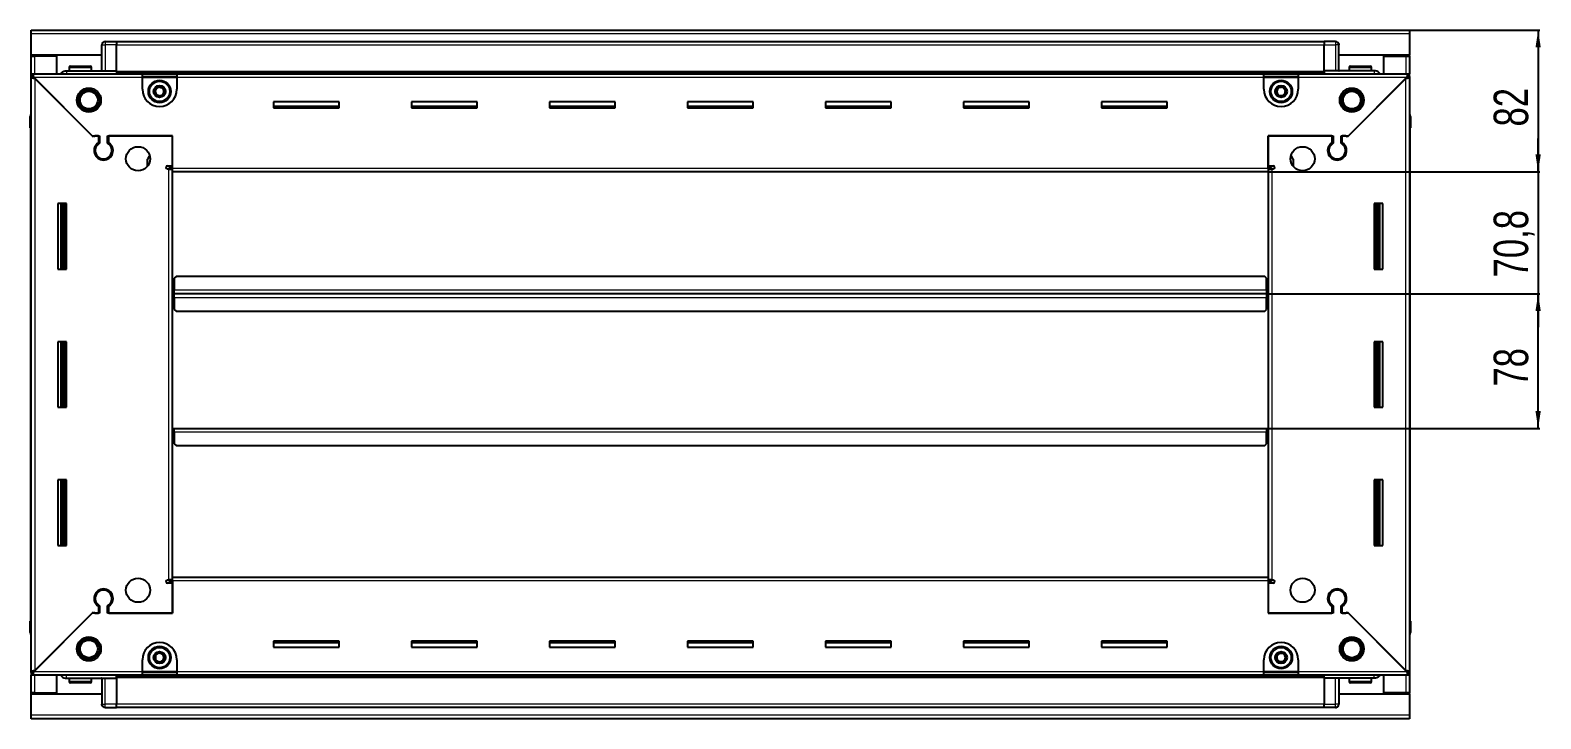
# Model space of a CAD drawing. Header units: millimetres. Extents: x 834 to 4457, y -497 to 1806.
# Drawn here: x 3581 to 4457, y 1277 to 1676 of the extents above; entities that cross this region are included whole.
import ezdxf

# ---------------------------------------------------------------- set-up
doc = ezdxf.new("R2010")
doc.units = ezdxf.units.MM
doc.layers.add('FORMAT', color=7, linetype='Continuous')
doc.styles.add('SLDTEXTSTYLE0', font='TXT', dxfattribs={"width": 0.75})
doc.dimstyles.new('SLDDIMSTYLE0', dxfattribs={"dimtxt": 20, "dimasz": 10, "dimexe": 0, "dimexo": 0.0625, "dimgap": 5, "dimtad": 2, "dimdec": 1, "dimrnd": 1e-09, "dimzin": 12, "dimdsep": 46, "dimtxsty": 'SLDTEXTSTYLE0', "dimsah": 1, "dimcen": 0.09, "dimadec": 0, "dimazin": 3, "dimtfac": 1, "dimtofl": 0, "dimtmove": 0, "dimatfit": 3, "dimfxl": 0, "dimfrac": 2, "dimtolj": 1, "dimtzin": 12, "dimarcsym": 0})
doc.dimstyles.new('SLDDIMSTYLE1', dxfattribs={"dimtxt": 20, "dimasz": 10, "dimexe": 0, "dimexo": 0.0625, "dimgap": 5, "dimtad": 2, "dimdec": 1, "dimrnd": 1e-09, "dimzin": 12, "dimdsep": 46, "dimtxsty": 'SLDTEXTSTYLE0', "dimsah": 1, "dimcen": 0.09, "dimadec": 0, "dimazin": 3, "dimtfac": 1, "dimtmove": 0, "dimatfit": 0, "dimfxl": 0, "dimfrac": 2, "dimtolj": 1, "dimtzin": 12, "dimarcsym": 0})

# ---------------------------------------------------------------- blocks, each defined once
blk = doc.blocks.new('_D_5')
at = {"layer": 'FORMAT'}
for p, q in [((4380.7, 1676.26), (4456.19, 1676.26)), ((4455.19, 1676.26), (4455.19, 1594.26)), ((4298.7, 1594.26), (4456.19, 1594.26))]:
    blk.add_line(p, q, dxfattribs=at)
for points in [[(4455.19, 1676.26), (4453.65, 1666.26), (4456.73, 1666.26)], [(4455.19, 1594.26), (4456.73, 1604.26), (4453.65, 1604.26)]]:
    blk.add_solid(points, dxfattribs=at)
at = {"layer": 'FORMAT', "insert": (4429.41, 1620.48), "char_height": 20, "attachment_point": 1, "rotation": 90, "style": 'SLDTEXTSTYLE0'}
blk.add_mtext('82', dxfattribs=at)
blk = doc.blocks.new('_D_6')
at = {"layer": 'FORMAT'}
for p, q in [((4455.19, 1594.26), (4455.19, 1613.49)), ((4298.7, 1594.26), (4456.19, 1594.26)), ((4455.19, 1594.26), (4455.19, 1523.51)), ((4297.7, 1523.51), (4456.19, 1523.51)), ((4455.19, 1523.51), (4455.19, 1504.28))]:
    blk.add_line(p, q, dxfattribs=at)
for points in [[(4455.19, 1594.26), (4456.73, 1604.26), (4453.65, 1604.26)], [(4455.19, 1523.51), (4453.65, 1513.51), (4456.73, 1513.51)]]:
    blk.add_solid(points, dxfattribs=at)
at = {"layer": 'FORMAT', "insert": (4429.41, 1533.02), "char_height": 20, "attachment_point": 1, "rotation": 90, "style": 'SLDTEXTSTYLE0'}
blk.add_mtext('70,8', dxfattribs=at)
blk = doc.blocks.new('_D_7')
at = {"layer": 'FORMAT'}
for p, q in [((4297.7, 1523.51), (4456.19, 1523.51)), ((4455.19, 1445.56), (4455.19, 1523.51)), ((4297.7, 1445.56), (4456.19, 1445.56))]:
    blk.add_line(p, q, dxfattribs=at)
for points in [[(4455.19, 1523.51), (4453.65, 1513.51), (4456.73, 1513.51)], [(4455.19, 1445.56), (4456.73, 1455.56), (4453.65, 1455.56)]]:
    blk.add_solid(points, dxfattribs=at)
at = {"layer": 'FORMAT', "insert": (4429.41, 1469.75), "char_height": 20, "attachment_point": 1, "rotation": 90, "style": 'SLDTEXTSTYLE0'}
blk.add_mtext('78', dxfattribs=at)

msp = doc.modelspace()

# ---------------------------------------------------------------- linework, layer by layer
at = {"color": 7, "linetype": 'Continuous', "lineweight": 25}
for p, q in [((3581.69, 1674.16), (3581.69, 1676.26)), ((3581.69, 1676.26), (4380.69, 1676.26)), ((3581.69, 1661.76), (3581.69, 1674.16)), ((4380.69, 1676.26), (4380.69, 1674.16)), ((4380.69, 1674.16), (4380.69, 1661.76)), ((3622.69, 1652.76), (3622.69, 1667.76)), ((3623.37, 1669.26), (3623.37, 1669.26)), ((3624.69, 1669.76), (3631.19, 1669.76)), ((3624.69, 1669.76), (3631.19, 1669.76)), ((3631.19, 1669.76), (3631.19, 1669.76)), ((3631.19, 1669.76), (3631.19, 1669.76)), ((3631.19, 1669.76), (3631.19, 1667.76)), ((4331.19, 1669.61), (3631.19, 1669.61)), ((3631.19, 1652.76), (3631.19, 1667.76)), ((4331.19, 1669.76), (4331.19, 1669.76)), ((4337.69, 1669.76), (4331.19, 1669.76)), ((4337.69, 1669.76), (4331.19, 1669.76)), ((4331.19, 1669.76), (4331.19, 1667.76)), ((4331.19, 1652.76), (4331.19, 1667.76)), ((4339.69, 1667.76), (4339.69, 1667.76)), ((4339.69, 1652.76), (4339.69, 1667.76)), ((3622.69, 1661.76), (3581.69, 1661.76)), ((3581.69, 1661.26), (3581.69, 1661.76)), ((3581.69, 1651.01), (3581.69, 1661.26)), ((3581.69, 1661.26), (3583.79, 1661.26)), ((3583.19, 1661.26), (3583.19, 1661.76)), ((3596.69, 1661.26), (3583.79, 1661.26)), ((3596.69, 1651.01), (3596.69, 1661.26)), ((3604.49, 1655.46), (3615.89, 1655.46)), ((4380.69, 1661.76), (4339.69, 1661.76)), ((4346.49, 1655.46), (4357.89, 1655.46)), ((4365.69, 1651.01), (4365.69, 1661.26)), ((4365.69, 1661.26), (4378.59, 1661.26)), ((4378.59, 1661.26), (4380.69, 1661.26)), ((4379.19, 1661.26), (4379.19, 1661.76)), ((4380.69, 1661.26), (4380.69, 1661.76)), ((4380.69, 1661.26), (4380.69, 1651.01)), ((3581.69, 1649.51), (3581.69, 1651.01)), ((3581.69, 1651.01), (3582.69, 1651.01)), ((3581.69, 1649.01), (3581.69, 1649.51)), ((3581.69, 1649.51), (3582.69, 1649.51)), ((3581.69, 1304.51), (3581.69, 1649.01)), ((3583.19, 1649.01), (3581.69, 1649.01)), ((3582.69, 1651.01), (3646.19, 1651.01)), ((3582.69, 1649.51), (3582.69, 1651.01)), ((3583.29, 1648.91), (3617.19, 1615.01)), ((3617.89, 1614.31), (3583.79, 1648.41)), ((3602.19, 1652.76), (3631.19, 1652.76)), ((3603.69, 1654.66), (3603.69, 1652.76)), ((3616.69, 1652.76), (3616.69, 1654.66)), ((3631.19, 1652.76), (3631.19, 1652.26)), ((3631.19, 1651.61), (4331.19, 1651.61)), ((3646.19, 1648.91), (3646.19, 1651.01)), ((3646.19, 1651.01), (3666.19, 1651.01)), ((3646.19, 1649.51), (3666.19, 1649.51)), ((3646.19, 1642.01), (3646.19, 1648.91)), ((3666.19, 1651.01), (4296.19, 1651.01)), ((3666.19, 1651.01), (3666.19, 1648.91)), ((3666.19, 1648.91), (3666.19, 1642.01)), ((4296.19, 1648.91), (4296.19, 1651.01)), ((4296.19, 1651.01), (4316.19, 1651.01)), ((4296.19, 1649.51), (4316.19, 1649.51)), ((4296.19, 1642.01), (4296.19, 1648.91)), ((4316.19, 1651.01), (4379.69, 1651.01)), ((4316.19, 1651.01), (4316.19, 1648.91)), ((4316.19, 1648.91), (4316.19, 1642.01)), ((4331.19, 1652.76), (4331.19, 1652.26)), ((4360.19, 1652.76), (4331.19, 1652.76)), ((4378.59, 1648.41), (4344.49, 1614.31)), ((4345.19, 1615.01), (4379.09, 1648.91)), ((4345.69, 1654.66), (4345.69, 1652.76)), ((4358.69, 1652.76), (4358.69, 1654.66)), ((4379.19, 1649.01), (4380.69, 1649.01)), ((4379.69, 1649.51), (4379.69, 1651.01)), ((4379.69, 1651.01), (4380.69, 1651.01)), ((4379.69, 1649.51), (4380.69, 1649.51)), ((4380.69, 1649.51), (4380.69, 1651.01)), ((4380.69, 1649.51), (4380.69, 1649.01)), ((4380.69, 1649.01), (4380.69, 1304.51)), ((3760.19, 1634.76), (3722.19, 1634.76)), ((3722.19, 1634.76), (3722.19, 1631.26)), ((3760.19, 1632.01), (3722.19, 1632.01)), ((3722.19, 1631.26), (3760.19, 1631.26)), ((3760.19, 1631.26), (3760.19, 1634.76)), ((3840.19, 1634.76), (3802.19, 1634.76)), ((3802.19, 1634.76), (3802.19, 1631.26)), ((3840.19, 1632.01), (3802.19, 1632.01)), ((3802.19, 1631.26), (3840.19, 1631.26)), ((3840.19, 1631.26), (3840.19, 1634.76)), ((3920.19, 1634.76), (3882.19, 1634.76)), ((3882.19, 1634.76), (3882.19, 1631.26)), ((3920.19, 1632.01), (3882.19, 1632.01)), ((3882.19, 1631.26), (3920.19, 1631.26)), ((3920.19, 1631.26), (3920.19, 1634.76)), ((4000.19, 1634.76), (3962.19, 1634.76)), ((3962.19, 1634.76), (3962.19, 1631.26)), ((4000.19, 1632.01), (3962.19, 1632.01)), ((3962.19, 1631.26), (4000.19, 1631.26)), ((4000.19, 1631.26), (4000.19, 1634.76)), ((4080.19, 1634.76), (4042.19, 1634.76)), ((4042.19, 1634.76), (4042.19, 1631.26)), ((4080.19, 1632.01), (4042.19, 1632.01)), ((4042.19, 1631.26), (4080.19, 1631.26)), ((4080.19, 1631.26), (4080.19, 1634.76)), ((4160.19, 1634.76), (4122.19, 1634.76)), ((4122.19, 1634.76), (4122.19, 1631.26)), ((4160.19, 1632.01), (4122.19, 1632.01)), ((4122.19, 1631.26), (4160.19, 1631.26)), ((4160.19, 1631.26), (4160.19, 1634.76)), ((4240.19, 1634.76), (4202.19, 1634.76)), ((4202.19, 1634.76), (4202.19, 1631.26)), ((4240.19, 1632.01), (4202.19, 1632.01)), ((4202.19, 1631.26), (4240.19, 1631.26)), ((4240.19, 1631.26), (4240.19, 1634.76)), ((3581.19, 1626.26), (3581.19, 1619.76)), ((3581.19, 1619.76), (3581.19, 1626.26)), ((3581.19, 1619.76), (3581.19, 1619.76)), ((3581.69, 1619.76), (3581.19, 1619.76)), ((3581.34, 1619.76), (3581.34, 1333.76)), ((4380.69, 1627.58), (4380.69, 1627.58)), ((4380.69, 1619.76), (4381.19, 1619.76)), ((4381.04, 1333.76), (4381.04, 1619.76)), ((4381.19, 1626.26), (4381.19, 1619.76)), ((4381.19, 1619.76), (4381.19, 1626.26)), ((4381.19, 1619.76), (4381.19, 1619.76)), ((4381.19, 1619.76), (4381.19, 1619.76)), ((3617.19, 1615.01), (3621.39, 1615.01)), ((3618.59, 1615.01), (3617.89, 1614.31)), ((3620.69, 1615.01), (3618.59, 1615.01)), ((3620.69, 1615.01), (3620.69, 1611.12)), ((3621.39, 1615.01), (3621.39, 1610.72)), ((3625.99, 1615.01), (3663.69, 1615.01)), ((3625.99, 1610.72), (3625.99, 1615.01)), ((3626.69, 1611.12), (3626.69, 1615.01)), ((3663.69, 1615.01), (3626.69, 1615.01)), ((3663.69, 1596.36), (3663.69, 1615.01)), ((3663.69, 1597.76), (3663.69, 1615.01)), ((4298.69, 1615.01), (4336.39, 1615.01)), ((4298.69, 1596.36), (4298.69, 1615.01)), ((4298.69, 1615.01), (4298.69, 1597.76)), ((4335.69, 1615.01), (4298.69, 1615.01)), ((4335.69, 1615.01), (4335.69, 1611.12)), ((4336.39, 1615.01), (4336.39, 1610.72)), ((4340.99, 1615.01), (4345.19, 1615.01)), ((4340.99, 1610.72), (4340.99, 1615.01)), ((4343.79, 1615.01), (4341.69, 1615.01)), ((4341.69, 1611.12), (4341.69, 1615.01)), ((4344.49, 1614.31), (4343.79, 1615.01)), ((3650.43, 1603.65), (3649.19, 1601.51)), ((4313.19, 1601.51), (4311.95, 1603.65)), ((3621.69, 1602.14), (3621.69, 1601.38)), ((3649.19, 1597.43), (3649.19, 1601.51)), ((3660.84, 1597.76), (3663.69, 1597.76)), ((3661.59, 1595.76), (3660.84, 1595.76)), ((3661.59, 1595.76), (3663.69, 1595.76)), ((3663.69, 1596.76), (3661.69, 1596.76)), ((3661.69, 1596.76), (3661.69, 1595.76)), ((3663.69, 1594.26), (3663.69, 1596.36)), ((4298.69, 1594.26), (3663.69, 1594.26)), ((3663.69, 1359.26), (3663.69, 1594.26)), ((4298.69, 1597.76), (4301.54, 1597.76)), ((4300.69, 1596.76), (4298.69, 1596.76)), ((4298.69, 1596.36), (4298.69, 1594.26)), ((4298.69, 1595.76), (4300.79, 1595.76)), ((4298.69, 1594.26), (4298.69, 1359.26)), ((4300.69, 1595.76), (4300.69, 1596.76)), ((4301.54, 1595.76), (4300.79, 1595.76)), ((4313.19, 1601.51), (4313.19, 1597.43)), ((4340.69, 1602.14), (4340.69, 1601.38)), ((3602.19, 1575.76), (3597.19, 1575.76)), ((3597.19, 1575.76), (3597.19, 1537.76)), ((3599.34, 1537.76), (3599.34, 1575.76)), ((3601.13, 1537.76), (3601.13, 1575.76)), ((3601.17, 1537.76), (3601.17, 1575.76)), ((3602.19, 1537.76), (3602.19, 1575.76)), ((4360.19, 1575.76), (4360.19, 1537.76)), ((4365.19, 1575.76), (4360.19, 1575.76)), ((4361.21, 1575.76), (4361.21, 1537.76)), ((4361.25, 1575.76), (4361.25, 1537.76)), ((4363.04, 1575.76), (4363.04, 1537.76)), ((4365.19, 1537.76), (4365.19, 1575.76)), ((3597.19, 1537.76), (3602.19, 1537.76)), ((3665.69, 1533.51), (3664.69, 1532.51)), ((3664.69, 1532.51), (3664.69, 1525.61)), ((4296.69, 1533.51), (3665.69, 1533.51)), ((4297.69, 1532.51), (4296.69, 1533.51)), ((4297.69, 1525.61), (4297.69, 1532.51)), ((4360.19, 1537.76), (4365.19, 1537.76)), ((3664.44, 1523.51), (3663.69, 1523.51)), ((3664.69, 1526.36), (3664.44, 1526.36)), ((3664.44, 1526.36), (3664.44, 1523.51)), ((3664.44, 1523.51), (3664.44, 1520.66)), ((3664.69, 1523.51), (3664.69, 1525.61)), ((3664.69, 1521.41), (3664.69, 1523.51)), ((4297.69, 1523.51), (3664.69, 1523.51)), ((4297.94, 1526.36), (4297.69, 1526.36)), ((4297.69, 1525.61), (4297.69, 1523.51)), ((4297.69, 1523.51), (4297.69, 1521.41)), ((4297.94, 1523.51), (4297.94, 1526.36)), ((4297.94, 1520.66), (4297.94, 1523.51)), ((4298.69, 1523.51), (4297.94, 1523.51)), ((3664.44, 1520.66), (3664.69, 1520.66)), ((3664.69, 1521.41), (3664.69, 1514.51)), ((4297.69, 1514.51), (4297.69, 1521.41)), ((4297.69, 1520.66), (4297.94, 1520.66)), ((3664.69, 1514.51), (3665.69, 1513.51)), ((3665.69, 1513.51), (4296.69, 1513.51)), ((4296.69, 1513.51), (4297.69, 1514.51)), ((3602.19, 1495.76), (3597.19, 1495.76)), ((3597.19, 1495.76), (3597.19, 1457.76)), ((3599.34, 1457.76), (3599.34, 1495.76)), ((3601.13, 1457.76), (3601.13, 1495.76)), ((3601.17, 1457.76), (3601.17, 1495.76)), ((3602.19, 1457.76), (3602.19, 1495.76)), ((4360.19, 1495.76), (4360.19, 1457.76)), ((4365.19, 1495.76), (4360.19, 1495.76)), ((4361.21, 1495.76), (4361.21, 1457.76)), ((4361.25, 1495.76), (4361.25, 1457.76)), ((4363.04, 1495.76), (4363.04, 1457.76)), ((4365.19, 1457.76), (4365.19, 1495.76)), ((3597.19, 1457.76), (3602.19, 1457.76)), ((4360.19, 1457.76), (4365.19, 1457.76)), ((3663.69, 1445.56), (3664.44, 1445.56)), ((3664.44, 1445.56), (3664.44, 1442.71)), ((3664.69, 1443.46), (3664.69, 1445.56)), ((3664.69, 1445.56), (4297.69, 1445.56)), ((4297.69, 1445.56), (4297.69, 1443.46)), ((4297.94, 1442.71), (4297.94, 1445.56)), ((4297.94, 1445.56), (4298.69, 1445.56)), ((3664.44, 1442.71), (3664.69, 1442.71)), ((3664.69, 1443.46), (3664.69, 1436.56)), ((3664.69, 1436.56), (3665.69, 1435.56)), ((4296.69, 1435.56), (4297.69, 1436.56)), ((4297.69, 1436.56), (4297.69, 1443.46)), ((4297.69, 1442.71), (4297.94, 1442.71)), ((3665.69, 1435.56), (4296.69, 1435.56)), ((3602.19, 1415.76), (3597.19, 1415.76)), ((3597.19, 1415.76), (3597.19, 1377.76)), ((3599.34, 1377.76), (3599.34, 1415.76)), ((3601.13, 1377.76), (3601.13, 1415.76)), ((3601.17, 1377.76), (3601.17, 1415.76)), ((3602.19, 1377.76), (3602.19, 1415.76)), ((4360.19, 1415.76), (4360.19, 1377.76)), ((4365.19, 1415.76), (4360.19, 1415.76)), ((4361.21, 1415.76), (4361.21, 1377.76)), ((4361.25, 1415.76), (4361.25, 1377.76)), ((4363.04, 1415.76), (4363.04, 1377.76)), ((4365.19, 1377.76), (4365.19, 1415.76)), ((3597.19, 1377.76), (3602.19, 1377.76)), ((4360.19, 1377.76), (4365.19, 1377.76)), ((3660.84, 1357.76), (3661.59, 1357.76)), ((3663.69, 1357.76), (3661.59, 1357.76)), ((3661.69, 1357.76), (3661.69, 1356.76)), ((3663.69, 1359.26), (4298.69, 1359.26)), ((3663.69, 1357.16), (3663.69, 1359.26)), ((3663.69, 1357.16), (3663.69, 1338.51)), ((4298.69, 1359.26), (4298.69, 1357.16)), ((4300.79, 1357.76), (4298.69, 1357.76)), ((4298.69, 1357.16), (4298.69, 1338.51)), ((4300.69, 1356.76), (4300.69, 1357.76)), ((4300.79, 1357.76), (4301.54, 1357.76)), ((3621.69, 1352.13), (3621.69, 1351.37)), ((3663.69, 1355.76), (3660.84, 1355.76)), ((3661.69, 1356.76), (3663.69, 1356.76)), ((3663.69, 1338.51), (3663.69, 1355.76)), ((4298.69, 1356.76), (4300.69, 1356.76)), ((4298.69, 1355.76), (4298.69, 1338.51)), ((4301.54, 1355.76), (4298.69, 1355.76)), ((4340.69, 1352.13), (4340.69, 1351.37)), ((3620.69, 1342.4), (3620.69, 1338.51)), ((3621.39, 1342.79), (3621.39, 1338.51)), ((3625.99, 1338.51), (3625.99, 1342.79)), ((3626.69, 1338.51), (3626.69, 1342.4)), ((4335.69, 1342.4), (4335.69, 1338.51)), ((4336.39, 1342.79), (4336.39, 1338.51)), ((4340.99, 1338.51), (4340.99, 1342.79)), ((4341.69, 1338.51), (4341.69, 1342.4)), ((3581.19, 1327.26), (3581.19, 1333.76)), ((3581.19, 1333.76), (3581.19, 1333.76)), ((3581.19, 1333.76), (3581.19, 1333.76)), ((3581.19, 1333.76), (3581.19, 1327.26)), ((3581.69, 1333.76), (3581.19, 1333.76)), ((3617.19, 1338.51), (3583.29, 1304.61)), ((3583.79, 1305.11), (3617.89, 1339.21)), ((3621.39, 1338.51), (3617.19, 1338.51)), ((3617.89, 1339.21), (3618.59, 1338.51)), ((3618.59, 1338.51), (3620.69, 1338.51)), ((3663.69, 1338.51), (3625.99, 1338.51)), ((3626.69, 1338.51), (3663.69, 1338.51)), ((4336.39, 1338.51), (4298.69, 1338.51)), ((4298.69, 1338.51), (4335.69, 1338.51)), ((4345.19, 1338.51), (4340.99, 1338.51)), ((4341.69, 1338.51), (4343.79, 1338.51)), ((4343.79, 1338.51), (4344.49, 1339.21)), ((4344.49, 1339.21), (4378.59, 1305.11)), ((4379.09, 1304.61), (4345.19, 1338.51)), ((4380.69, 1333.76), (4381.19, 1333.76)), ((4381.19, 1333.76), (4381.19, 1333.76)), ((4381.19, 1327.26), (4381.19, 1333.76)), ((4381.19, 1333.76), (4381.19, 1327.26)), ((3581.69, 1325.93), (3581.69, 1325.93)), ((3760.19, 1322.26), (3722.19, 1322.26)), ((3722.19, 1322.26), (3722.19, 1318.76)), ((3760.19, 1318.76), (3760.19, 1322.26)), ((3840.19, 1322.26), (3802.19, 1322.26)), ((3802.19, 1322.26), (3802.19, 1318.76)), ((3840.19, 1318.76), (3840.19, 1322.26)), ((3920.19, 1322.26), (3882.19, 1322.26)), ((3882.19, 1322.26), (3882.19, 1318.76)), ((3920.19, 1318.76), (3920.19, 1322.26)), ((4000.19, 1322.26), (3962.19, 1322.26)), ((3962.19, 1322.26), (3962.19, 1318.76)), ((4000.19, 1318.76), (4000.19, 1322.26)), ((4080.19, 1322.26), (4042.19, 1322.26)), ((4042.19, 1322.26), (4042.19, 1318.76)), ((4080.19, 1318.76), (4080.19, 1322.26)), ((4160.19, 1322.26), (4122.19, 1322.26)), ((4122.19, 1322.26), (4122.19, 1318.76)), ((4160.19, 1318.76), (4160.19, 1322.26)), ((4240.19, 1322.26), (4202.19, 1322.26)), ((4202.19, 1322.26), (4202.19, 1318.76)), ((4240.19, 1318.76), (4240.19, 1322.26)), ((3722.19, 1321.51), (3760.19, 1321.51)), ((3722.19, 1318.76), (3760.19, 1318.76)), ((3802.19, 1321.51), (3840.19, 1321.51)), ((3802.19, 1318.76), (3840.19, 1318.76)), ((3882.19, 1321.51), (3920.19, 1321.51)), ((3882.19, 1318.76), (3920.19, 1318.76)), ((3962.19, 1321.51), (4000.19, 1321.51)), ((3962.19, 1318.76), (4000.19, 1318.76)), ((4042.19, 1321.51), (4080.19, 1321.51)), ((4042.19, 1318.76), (4080.19, 1318.76)), ((4122.19, 1321.51), (4160.19, 1321.51)), ((4122.19, 1318.76), (4160.19, 1318.76)), ((4202.19, 1321.51), (4240.19, 1321.51)), ((4202.19, 1318.76), (4240.19, 1318.76)), ((3646.19, 1304.61), (3646.19, 1311.51)), ((3646.19, 1302.51), (3646.19, 1304.61)), ((3666.19, 1311.51), (3666.19, 1304.61)), ((3666.19, 1304.61), (3666.19, 1302.51)), ((4296.19, 1304.61), (4296.19, 1311.51)), ((4296.19, 1302.51), (4296.19, 1304.61)), ((4316.19, 1311.51), (4316.19, 1304.61)), ((4316.19, 1304.61), (4316.19, 1302.51)), ((3581.69, 1304.01), (3581.69, 1304.51)), ((3583.19, 1304.51), (3581.69, 1304.51)), ((3581.69, 1304.01), (3581.69, 1302.51)), ((3582.69, 1304.01), (3581.69, 1304.01)), ((3581.69, 1292.26), (3581.69, 1302.51)), ((3582.69, 1302.51), (3581.69, 1302.51)), ((3582.69, 1304.01), (3582.69, 1302.51)), ((3646.19, 1302.51), (3582.69, 1302.51)), ((3596.69, 1292.26), (3596.69, 1302.51)), ((3602.19, 1300.76), (3631.19, 1300.76)), ((3603.69, 1300.76), (3603.69, 1298.86)), ((3608.26, 1298.06), (3604.49, 1298.06)), ((3615.89, 1298.06), (3608.26, 1298.06)), ((3616.69, 1298.86), (3616.69, 1300.76)), ((3622.69, 1300.76), (3622.69, 1285.76)), ((4331.19, 1301.91), (3631.19, 1301.91)), ((3631.19, 1300.76), (3631.19, 1301.26)), ((3631.19, 1300.76), (3631.19, 1285.76)), ((3666.19, 1304.01), (3646.19, 1304.01)), ((3666.19, 1302.51), (3646.19, 1302.51)), ((4296.19, 1302.51), (3666.19, 1302.51)), ((4316.19, 1304.01), (4296.19, 1304.01)), ((4316.19, 1302.51), (4296.19, 1302.51)), ((4379.69, 1302.51), (4316.19, 1302.51)), ((4331.19, 1300.76), (4331.19, 1301.26)), ((4360.19, 1300.76), (4331.19, 1300.76)), ((4331.19, 1300.76), (4331.19, 1285.76)), ((4339.69, 1300.76), (4339.69, 1285.76)), ((4345.69, 1300.76), (4345.69, 1298.86)), ((4353.48, 1298.06), (4346.49, 1298.06)), ((4357.89, 1298.06), (4353.48, 1298.06)), ((4358.69, 1298.86), (4358.69, 1300.76)), ((4365.69, 1292.26), (4365.69, 1302.51)), ((4379.19, 1304.51), (4380.69, 1304.51)), ((4379.69, 1304.01), (4379.69, 1302.51)), ((4380.69, 1304.01), (4379.69, 1304.01)), ((4380.69, 1302.51), (4379.69, 1302.51)), ((4380.69, 1304.51), (4380.69, 1304.01)), ((4380.69, 1304.01), (4380.69, 1302.51)), ((4380.69, 1302.51), (4380.69, 1292.26)), ((3583.79, 1292.26), (3581.69, 1292.26)), ((3581.69, 1291.76), (3581.69, 1292.26)), ((3581.69, 1291.76), (3622.69, 1291.76)), ((3581.69, 1279.36), (3581.69, 1291.76)), ((3583.19, 1291.76), (3583.19, 1292.26)), ((3583.79, 1292.26), (3596.69, 1292.26)), ((4339.69, 1291.76), (4380.69, 1291.76)), ((4378.59, 1292.26), (4365.69, 1292.26)), ((4380.69, 1292.26), (4378.59, 1292.26)), ((4379.19, 1291.76), (4379.19, 1292.26)), ((4380.69, 1291.76), (4380.69, 1292.26)), ((4380.69, 1291.76), (4380.69, 1279.36)), ((3581.69, 1277.26), (3581.69, 1279.36)), ((3622.69, 1285.76), (3622.69, 1285.76)), ((3624.69, 1283.76), (3631.19, 1283.76)), ((3624.69, 1283.76), (3631.19, 1283.76)), ((3631.19, 1283.76), (3631.19, 1285.76)), ((3631.19, 1283.91), (4331.19, 1283.91)), ((3631.19, 1283.76), (3631.19, 1283.76)), ((4331.19, 1283.76), (4331.19, 1285.76)), ((4337.69, 1283.76), (4331.19, 1283.76)), ((4331.19, 1283.76), (4331.19, 1283.76)), ((4331.19, 1283.76), (4331.19, 1283.76)), ((4337.69, 1283.76), (4331.19, 1283.76)), ((4339.01, 1284.26), (4339.01, 1284.26)), ((4380.69, 1279.36), (4380.69, 1277.26)), ((4380.69, 1277.26), (3581.69, 1277.26))]:
    msp.add_line(p, q, dxfattribs=at)
at = {"color": 8, "linetype": 'Continuous', "lineweight": 18}
for p, q in [((4380.69, 1674.16), (3581.69, 1674.16)), ((3622.69, 1667.76), (3624.69, 1667.76)), ((3624.69, 1669.76), (3624.69, 1667.76)), ((3624.69, 1667.76), (3624.69, 1652.76)), ((3631.19, 1667.76), (3624.69, 1667.76)), ((4331.19, 1667.61), (3631.19, 1667.61)), ((4331.19, 1667.76), (4337.69, 1667.76)), ((4337.69, 1669.76), (4337.69, 1667.76)), ((4337.69, 1667.76), (4337.69, 1652.76)), ((4339.69, 1667.76), (4337.69, 1667.76)), ((3583.79, 1661.26), (3583.79, 1661.76)), ((3583.79, 1651.01), (3583.79, 1661.26)), ((4378.59, 1661.76), (4378.59, 1661.26)), ((4378.59, 1661.26), (4378.59, 1651.01)), ((3646.19, 1648.91), (3583.29, 1648.91)), ((3583.79, 1648.41), (3583.79, 1305.11)), ((3603.69, 1654.66), (3616.69, 1654.66)), ((4331.19, 1652.26), (3631.19, 1652.26)), ((4331.19, 1651.02), (3631.19, 1651.02)), ((3646.19, 1648.91), (3666.19, 1648.91)), ((4296.19, 1648.91), (3666.19, 1648.91)), ((4296.19, 1648.91), (4316.19, 1648.91)), ((4379.09, 1648.91), (4316.19, 1648.91)), ((4345.69, 1654.66), (4358.69, 1654.66)), ((4378.59, 1305.11), (4378.59, 1648.41)), ((3581.69, 1626.26), (3581.19, 1626.26)), ((4380.69, 1626.26), (4381.19, 1626.26)), ((3661.59, 1357.76), (3661.59, 1595.76)), ((3663.69, 1596.36), (4298.69, 1596.36)), ((4300.79, 1595.76), (4300.79, 1357.76)), ((3598.69, 1575.76), (3598.69, 1537.76)), ((3599.92, 1575.76), (3599.92, 1537.76)), ((4362.45, 1537.76), (4362.45, 1575.76)), ((4363.69, 1537.76), (4363.69, 1575.76)), ((4297.69, 1525.61), (3664.69, 1525.61)), ((3664.69, 1521.41), (4297.69, 1521.41)), ((3598.69, 1495.76), (3598.69, 1457.76)), ((3599.92, 1495.76), (3599.92, 1457.76)), ((4362.45, 1457.76), (4362.45, 1495.76)), ((4363.69, 1457.76), (4363.69, 1495.76)), ((3664.69, 1443.46), (4297.69, 1443.46)), ((3598.69, 1415.76), (3598.69, 1377.76)), ((3599.92, 1415.76), (3599.92, 1377.76)), ((4362.45, 1377.76), (4362.45, 1415.76)), ((4363.69, 1377.76), (4363.69, 1415.76)), ((4298.69, 1357.16), (3663.69, 1357.16)), ((3581.69, 1327.26), (3581.19, 1327.26)), ((4380.69, 1327.26), (4381.19, 1327.26)), ((3583.29, 1304.61), (3646.19, 1304.61)), ((3666.19, 1304.61), (3646.19, 1304.61)), ((3666.19, 1304.61), (4296.19, 1304.61)), ((4316.19, 1304.61), (4296.19, 1304.61)), ((4316.19, 1304.61), (4379.09, 1304.61)), ((3583.79, 1292.26), (3583.79, 1302.51)), ((3607.99, 1298.86), (3603.69, 1298.86)), ((3616.69, 1298.86), (3607.99, 1298.86)), ((3624.69, 1285.76), (3624.69, 1300.76)), ((3631.19, 1302.49), (4331.19, 1302.49)), ((3631.19, 1301.26), (4331.19, 1301.26)), ((4337.69, 1285.76), (4337.69, 1300.76)), ((4353.66, 1298.86), (4345.69, 1298.86)), ((4358.69, 1298.86), (4353.66, 1298.86)), ((4378.59, 1302.51), (4378.59, 1292.26)), ((3583.79, 1291.76), (3583.79, 1292.26)), ((4378.59, 1292.26), (4378.59, 1291.76)), ((4380.69, 1279.36), (3581.69, 1279.36)), ((3622.69, 1285.76), (3624.69, 1285.76)), ((3631.19, 1285.76), (3624.69, 1285.76)), ((3624.69, 1283.76), (3624.69, 1285.76)), ((3631.19, 1285.91), (4331.19, 1285.91)), ((4331.19, 1285.76), (4337.69, 1285.76)), ((4339.69, 1285.76), (4337.69, 1285.76)), ((4337.69, 1283.76), (4337.69, 1285.76))]:
    msp.add_line(p, q, dxfattribs=at)
at = {"color": 7, "linetype": 'Continuous', "lineweight": 25, "flags": 128}
for points in [[(4339.54, 1668.51), (4339.65, 1668.15), (4339.69, 1667.76)], [(3622.84, 1285.01), (3622.73, 1285.37), (3622.69, 1285.76)]]:
    msp.add_lwpolyline(points, dxfattribs=at)
at = {"color": 7, "linetype": 'Continuous', "lineweight": 25}
for centre, radius in [((3656.19, 1640.76), 6.5), ((4306.19, 1640.76), 6.5), ((3615.19, 1635.76), 7), ((3615.19, 1635.76), 6.03), ((3615.19, 1635.76), 5.1), ((3656.19, 1640.76), 3.46), ((4306.19, 1640.76), 3.46), ((4347.19, 1635.76), 7), ((4347.19, 1635.76), 6.02), ((4347.19, 1635.76), 5.1), ((3643.69, 1601.76), 7), ((4318.69, 1601.76), 7), ((3643.69, 1351.76), 7), ((4318.69, 1351.76), 7), ((3615.19, 1317.76), 7), ((3615.19, 1317.76), 6.02), ((3615.19, 1317.76), 5.1), ((4347.19, 1317.76), 7), ((4347.19, 1317.76), 6.02), ((4347.19, 1317.76), 5.1), ((3656.19, 1312.76), 6.5), ((3656.19, 1312.76), 3.46), ((4306.19, 1312.76), 6.5), ((4306.19, 1312.76), 3.46)]:
    msp.add_circle(centre, radius, dxfattribs=at)
at = {"color": 8, "linetype": 'Continuous', "lineweight": 18}
for centre in [(3656.19, 1640.76), (4306.19, 1640.76), (3656.19, 1312.76), (4306.19, 1312.76)]:
    msp.add_circle(centre, 5.7, dxfattribs=at)
at = {"color": 7, "linetype": 'Continuous', "lineweight": 25}
for centre, radius, start, end in [((3624.69, 1667.76), 2, 90, 180), ((4337.69, 1667.76), 2, 0, 90), ((3604.49, 1654.66), 0.8, 90, 180), ((3615.89, 1654.66), 0.8, 0, 90), ((4346.49, 1654.66), 0.8, 90, 180), ((4357.89, 1654.66), 0.8, 0, 90), ((3622.49, 1652.96), 0.2, 270, 0), ((4339.89, 1652.96), 0.2, 180, 270), ((3656.19, 1642.01), 10, 180, 270), ((3656.19, 1640.76), 2.5, 134.01559, 194.01559), ((3656.19, 1640.76), 2.5, 194.01559, 254.01559), ((3656.19, 1640.76), 2.5, 74.01559, 134.01559), ((3656.19, 1640.76), 2.5, 254.01559, 314.01559), ((3656.19, 1642.01), 10, 270, 0), ((3656.19, 1640.76), 2.5, 14.01559, 74.01559), ((3656.19, 1640.76), 2.5, 314.01559, 14.01559), ((4306.19, 1642.01), 10, 180, 270), ((4306.19, 1640.76), 2.5, 160.11158, 220.11158), ((4306.19, 1640.76), 2.5, 100.11158, 160.11158), ((4306.19, 1640.76), 2.5, 220.11158, 280.11158), ((4306.19, 1640.76), 2.5, 40.11158, 100.11158), ((4306.19, 1642.01), 10, 270, 0), ((4306.19, 1640.76), 2.5, 280.11158, 340.11158), ((4306.19, 1640.76), 2.5, 340.11158, 40.11158), ((3583.19, 1626.26), 2, 138.59038, 180), ((4379.19, 1626.26), 2, 33.78451, 41.40962), ((4379.19, 1626.26), 2, 0, 41.39416), ((4379.19, 1626.26), 2, 360, 19.56674), ((3623.69, 1606.51), 5.5, 123.05573, 56.94427), ((4338.69, 1606.51), 5.5, 123.05573, 56.94427), ((3623.69, 1606.51), 4.8, 118.63099, 61.36901), ((4338.69, 1606.51), 4.8, 118.63099, 61.36901), ((3660.84, 1596.76), 1, 90, 270), ((4301.54, 1596.76), 1, 270, 90), ((3660.84, 1356.76), 1, 90, 270), ((4301.54, 1356.76), 1, 270, 90), ((3623.69, 1347.01), 5.5, 303.05573, 236.94427), ((3623.69, 1347.01), 4.8, 298.63099, 241.36901), ((4338.69, 1347.01), 5.5, 303.05573, 236.94427), ((4338.69, 1347.01), 4.8, 298.63099, 241.36901), ((3583.19, 1327.26), 2, 180, 199.56674), ((3583.19, 1327.26), 2, 180, 221.39416), ((3583.19, 1327.26), 2, 213.78451, 221.40962), ((4379.19, 1327.26), 2, 318.59038, 0), ((3656.19, 1311.51), 10, 90, 180), ((3656.19, 1312.76), 2.5, 127.47401, 187.47401), ((3656.19, 1312.76), 2.5, 67.47401, 127.47401), ((3656.19, 1311.51), 10, 0, 90), ((3656.19, 1312.76), 2.5, 7.47401, 67.47401), ((4306.19, 1311.51), 10, 90, 180), ((4306.19, 1312.76), 2.5, 147.04236, 207.04236), ((4306.19, 1312.76), 2.5, 87.04236, 147.04236), ((4306.19, 1311.51), 10, 0, 90), ((4306.19, 1312.76), 2.5, 27.04236, 87.04236), ((4306.19, 1312.76), 2.5, 327.04236, 27.04236), ((3656.19, 1312.76), 2.5, 187.47401, 247.47401), ((3656.19, 1312.76), 2.5, 247.47401, 307.47401), ((3656.19, 1312.76), 2.5, 307.47401, 7.47401), ((4306.19, 1312.76), 2.5, 207.04236, 267.04236), ((4306.19, 1312.76), 2.5, 267.04236, 327.04236), ((3604.49, 1298.86), 0.8, 180, 270), ((3615.89, 1298.86), 0.8, 270, 360), ((3622.49, 1300.56), 0.2, 0, 90), ((4339.89, 1300.56), 0.2, 90, 180), ((4346.49, 1298.86), 0.8, 180, 270), ((4357.89, 1298.86), 0.8, 270, 360), ((3624.69, 1285.76), 2, 180, 270), ((4337.69, 1285.76), 2, 270, 0), ((4337.69, 1285.76), 2, 270, 288.58003), ((4337.69, 1285.76), 2, 303.94202, 311.40962)]:
    msp.add_arc(centre, radius, start, end, dxfattribs=at)
for points, knots in [([(3581.69, 1649.01), (3581.72, 1648.96), (3581.77, 1648.87), (3582.16, 1648.74), (3582.72, 1648.61), (3583.3, 1648.5), (3583.66, 1648.43), (3583.79, 1648.41)], [0, 0, 0, 0, 0.2302553, 0.4485219, 0.6667858, 0.8850496, 1, 1, 1, 1]), ([(3583.29, 1648.91), (3583.24, 1649.16), (3583.15, 1649.65), (3583.02, 1650.3), (3582.89, 1650.76), (3582.78, 1650.98), (3582.71, 1651), (3582.69, 1651.01)], [0, 0, 0, 0, 0.230255, 0.448522, 0.666786, 0.88505, 1, 1, 1, 1]), ([(3598.97, 1651.01), (3599.09, 1651.21), (3599.48, 1651.86), (3600.63, 1652.57), (3601.67, 1652.69), (3602.19, 1652.76)], [0, 0, 0, 0, 0.18225, 0.591125, 1, 1, 1, 1]), ([(3631.19, 1652.76), (3631.19, 1652.72), (3631.19, 1652.64), (3631.19, 1652.02), (3631.19, 1651.47), (3631.19, 1651.09), (3631.19, 1651.08)], [0, 0, 0, 0, 0.330267, 0.660534, 0.990802, 1, 1, 1, 1]), ([(4331.19, 1652.76), (4331.19, 1652.72), (4331.19, 1652.64), (4331.19, 1652.02), (4331.19, 1651.47), (4331.19, 1651.09), (4331.19, 1651.08)], [0, 0, 0, 0, 0.3302662, 0.6605324, 0.9907986, 1, 1, 1, 1]), ([(4363.4, 1651.01), (4363.28, 1651.21), (4362.9, 1651.86), (4361.74, 1652.57), (4360.71, 1652.69), (4360.19, 1652.76)], [0, 0, 0, 0, 0.18225, 0.591125, 1, 1, 1, 1]), ([(4378.59, 1648.41), (4378.84, 1648.45), (4379.34, 1648.54), (4379.98, 1648.68), (4380.44, 1648.81), (4380.66, 1648.92), (4380.68, 1648.98), (4380.69, 1649.01)], [0, 0, 0, 0, 0.230255, 0.448522, 0.666786, 0.88505, 1, 1, 1, 1]), ([(4379.69, 1651.01), (4379.64, 1650.98), (4379.55, 1650.93), (4379.42, 1650.54), (4379.29, 1649.98), (4379.18, 1649.4), (4379.11, 1649.03), (4379.09, 1648.91)], [0, 0, 0, 0, 0.230255, 0.448522, 0.666786, 0.88505, 1, 1, 1, 1]), ([(3653.41, 1641.55), (3653.78, 1641.91), (3654.48, 1642.58), (3655.17, 1643.25), (3655.49, 1643.56)], [0, 0, 0, 0, 0.534686, 1, 1, 1, 1]), ([(3654.11, 1638.75), (3654.03, 1639.09), (3653.83, 1639.88), (3653.59, 1640.85), (3653.44, 1641.43), (3653.41, 1641.55)], [0, 0, 0, 0, 0.362901, 0.866875, 1, 1, 1, 1]), ([(3656.89, 1637.96), (3656.39, 1638.1), (3655.46, 1638.36), (3654.54, 1638.63), (3654.11, 1638.75)], [0, 0, 0, 0, 0.534686, 1, 1, 1, 1]), ([(3655.49, 1643.56), (3655.99, 1643.42), (3656.91, 1643.15), (3657.84, 1642.89), (3658.26, 1642.76)], [0, 0, 0, 0, 0.534686, 1, 1, 1, 1]), ([(3658.96, 1639.96), (3658.59, 1639.6), (3657.9, 1638.93), (3657.21, 1638.27), (3656.89, 1637.96)], [0, 0, 0, 0, 0.534686, 1, 1, 1, 1]), ([(3658.26, 1642.76), (3658.29, 1642.64), (3658.44, 1642.06), (3658.68, 1641.1), (3658.88, 1640.3), (3658.96, 1639.96)], [0, 0, 0, 0, 0.133125, 0.637099, 1, 1, 1, 1]), ([(4303.35, 1640.25), (4303.39, 1640.37), (4303.59, 1640.93), (4303.93, 1641.87), (4304.21, 1642.64), (4304.33, 1642.96)], [0, 0, 0, 0, 0.133125, 0.637099, 1, 1, 1, 1]), ([(4305.21, 1638.04), (4304.87, 1638.44), (4304.25, 1639.17), (4303.63, 1639.91), (4303.35, 1640.25)], [0, 0, 0, 0, 0.534686, 1, 1, 1, 1]), ([(4304.33, 1642.96), (4304.84, 1643.06), (4305.79, 1643.22), (4306.73, 1643.39), (4307.17, 1643.47)], [0, 0, 0, 0, 0.534686, 1, 1, 1, 1]), ([(4308.05, 1638.55), (4307.54, 1638.46), (4306.59, 1638.29), (4305.65, 1638.12), (4305.21, 1638.04)], [0, 0, 0, 0, 0.534686, 1, 1, 1, 1]), ([(4307.17, 1643.47), (4307.5, 1643.08), (4308.12, 1642.34), (4308.74, 1641.61), (4309.03, 1641.26)], [0, 0, 0, 0, 0.534686, 1, 1, 1, 1]), ([(4309.03, 1641.26), (4308.91, 1640.94), (4308.63, 1640.17), (4308.29, 1639.23), (4308.09, 1638.67), (4308.05, 1638.55)], [0, 0, 0, 0, 0.362901, 0.866875, 1, 1, 1, 1]), ([(3653.52, 1313.86), (3653.62, 1313.94), (3654.1, 1314.3), (3654.89, 1314.91), (3655.54, 1315.41), (3655.81, 1315.62)], [0, 0, 0, 0, 0.133125, 0.637099, 1, 1, 1, 1]), ([(3653.9, 1311), (3653.83, 1311.51), (3653.71, 1312.47), (3653.58, 1313.42), (3653.52, 1313.86)], [0, 0, 0, 0, 0.534686, 1, 1, 1, 1]), ([(3655.81, 1315.62), (3656.29, 1315.42), (3657.18, 1315.05), (3658.07, 1314.68), (3658.48, 1314.51)], [0, 0, 0, 0, 0.534686, 1, 1, 1, 1]), ([(3658.48, 1314.51), (3658.55, 1314), (3658.67, 1313.05), (3658.8, 1312.09), (3658.86, 1311.65)], [0, 0, 0, 0, 0.534686, 1, 1, 1, 1]), ([(4303.31, 1312.91), (4303.59, 1313.34), (4304.11, 1314.15), (4304.63, 1314.95), (4304.88, 1315.33)], [0, 0, 0, 0, 0.534686, 1, 1, 1, 1]), ([(4304.88, 1315.33), (4305, 1315.32), (4305.6, 1315.29), (4306.59, 1315.24), (4307.41, 1315.2), (4307.76, 1315.18)], [0, 0, 0, 0, 0.133125, 0.637099, 1, 1, 1, 1]), ([(4307.76, 1315.18), (4307.99, 1314.72), (4308.43, 1313.86), (4308.87, 1313.01), (4309.07, 1312.61)], [0, 0, 0, 0, 0.5346859, 1, 1, 1, 1]), ([(3583.79, 1305.11), (3583.54, 1305.06), (3583.04, 1304.97), (3582.4, 1304.84), (3581.94, 1304.71), (3581.72, 1304.6), (3581.7, 1304.53), (3581.69, 1304.51)], [0, 0, 0, 0, 0.230255, 0.448522, 0.666786, 0.88505, 1, 1, 1, 1]), ([(3582.69, 1302.51), (3582.73, 1302.53), (3582.82, 1302.59), (3582.96, 1302.98), (3583.09, 1303.54), (3583.2, 1304.12), (3583.27, 1304.48), (3583.29, 1304.61)], [0, 0, 0, 0, 0.2302553, 0.4485219, 0.6667858, 0.8850496, 1, 1, 1, 1]), ([(3656.56, 1309.89), (3656.09, 1310.09), (3655.2, 1310.46), (3654.31, 1310.83), (3653.9, 1311)], [0, 0, 0, 0, 0.534686, 1, 1, 1, 1]), ([(3658.86, 1311.65), (3658.58, 1311.44), (3657.93, 1310.94), (3657.14, 1310.34), (3656.66, 1309.97), (3656.56, 1309.89)], [0, 0, 0, 0, 0.3629006, 0.8668753, 1, 1, 1, 1]), ([(4304.62, 1310.33), (4304.38, 1310.79), (4303.95, 1311.65), (4303.51, 1312.51), (4303.31, 1312.91)], [0, 0, 0, 0, 0.5346859, 1, 1, 1, 1]), ([(4307.5, 1310.19), (4307.16, 1310.2), (4306.33, 1310.25), (4305.34, 1310.3), (4304.74, 1310.33), (4304.62, 1310.33)], [0, 0, 0, 0, 0.362901, 0.866875, 1, 1, 1, 1]), ([(4309.07, 1312.61), (4308.79, 1312.18), (4308.27, 1311.37), (4307.74, 1310.56), (4307.5, 1310.19)], [0, 0, 0, 0, 0.5346859, 1, 1, 1, 1]), ([(4380.69, 1304.51), (4380.66, 1304.55), (4380.61, 1304.64), (4380.22, 1304.78), (4379.66, 1304.91), (4379.08, 1305.02), (4378.71, 1305.08), (4378.59, 1305.11)], [0, 0, 0, 0, 0.230255, 0.448522, 0.666786, 0.88505, 1, 1, 1, 1]), ([(4379.09, 1304.61), (4379.13, 1304.35), (4379.22, 1303.86), (4379.36, 1303.22), (4379.49, 1302.75), (4379.6, 1302.53), (4379.67, 1302.51), (4379.69, 1302.51)], [0, 0, 0, 0, 0.230255, 0.448522, 0.666786, 0.88505, 1, 1, 1, 1]), ([(3598.97, 1302.51), (3599.09, 1302.31), (3599.48, 1301.66), (3600.63, 1300.95), (3601.67, 1300.82), (3602.19, 1300.76)], [0, 0, 0, 0, 0.18225, 0.591125, 1, 1, 1, 1]), ([(3631.19, 1300.76), (3631.19, 1300.79), (3631.19, 1300.87), (3631.19, 1301.49), (3631.19, 1302.05), (3631.19, 1302.42), (3631.19, 1302.43)], [0, 0, 0, 0, 0.330266, 0.660532, 0.990799, 1, 1, 1, 1]), ([(4331.19, 1300.76), (4331.19, 1300.79), (4331.19, 1300.87), (4331.19, 1301.49), (4331.19, 1302.05), (4331.19, 1302.42), (4331.19, 1302.43)], [0, 0, 0, 0, 0.3302672, 0.6605344, 0.9908016, 1, 1, 1, 1]), ([(4363.4, 1302.51), (4363.28, 1302.31), (4362.9, 1301.66), (4361.74, 1300.95), (4360.71, 1300.82), (4360.19, 1300.76)], [0, 0, 0, 0, 0.1822499, 0.5911249, 1, 1, 1, 1])]:
    msp.add_open_spline(points, degree=3, knots=knots, dxfattribs=at)
for points in [[(3583.29, 1648.91), (3583.24, 1648.99), (3583.14, 1649.14), (3582.99, 1649.34), (3582.84, 1649.48), (3582.74, 1649.5), (3582.69, 1649.51)], [(3583.19, 1649.01), (3583.2, 1648.96), (3583.22, 1648.86), (3583.35, 1648.71), (3583.55, 1648.56), (3583.71, 1648.46), (3583.79, 1648.41)], [(4378.59, 1648.41), (4378.67, 1648.46), (4378.82, 1648.56), (4379.02, 1648.71), (4379.16, 1648.86), (4379.18, 1648.96), (4379.19, 1649.01)], [(4379.69, 1649.51), (4379.64, 1649.5), (4379.54, 1649.48), (4379.39, 1649.34), (4379.24, 1649.14), (4379.14, 1648.99), (4379.09, 1648.91)], [(3582.69, 1304.01), (3582.74, 1304.02), (3582.84, 1304.03), (3582.99, 1304.17), (3583.14, 1304.37), (3583.24, 1304.53), (3583.29, 1304.61)], [(3583.79, 1305.11), (3583.71, 1305.06), (3583.55, 1304.96), (3583.35, 1304.81), (3583.22, 1304.66), (3583.2, 1304.56), (3583.19, 1304.51)], [(4379.19, 1304.51), (4379.18, 1304.56), (4379.16, 1304.66), (4379.02, 1304.81), (4378.82, 1304.96), (4378.67, 1305.06), (4378.59, 1305.11)], [(4379.09, 1304.61), (4379.14, 1304.53), (4379.24, 1304.37), (4379.39, 1304.17), (4379.54, 1304.03), (4379.64, 1304.02), (4379.69, 1304.01)]]:
    msp.add_open_spline(points, degree=3, dxfattribs=at)
at = {"color": 8, "linetype": 'Continuous', "lineweight": 18}
for points, knots in [([(3602.19, 1652.76), (3602.19, 1652.71), (3602.19, 1652.64), (3602.19, 1652.2), (3602.19, 1651.75), (3602.19, 1651.33), (3602.19, 1651.06), (3602.19, 1651.01)], [0, 0, 0, 0, 0.3597529, 0.5534142, 0.7511852, 0.9489563, 1, 1, 1, 1]), ([(4360.19, 1652.76), (4360.19, 1652.71), (4360.19, 1652.64), (4360.19, 1652.2), (4360.19, 1651.75), (4360.19, 1651.33), (4360.19, 1651.06), (4360.19, 1651.01)], [0, 0, 0, 0, 0.359753, 0.553414, 0.751185, 0.948956, 1, 1, 1, 1]), ([(3602.19, 1300.76), (3602.19, 1300.8), (3602.19, 1300.88), (3602.19, 1301.31), (3602.19, 1301.77), (3602.19, 1302.18), (3602.19, 1302.45), (3602.19, 1302.51)], [0, 0, 0, 0, 0.359753, 0.553414, 0.751185, 0.948956, 1, 1, 1, 1]), ([(4360.19, 1300.76), (4360.19, 1300.8), (4360.19, 1300.88), (4360.19, 1301.31), (4360.19, 1301.77), (4360.19, 1302.18), (4360.19, 1302.45), (4360.19, 1302.51)], [0, 0, 0, 0, 0.359753, 0.553414, 0.751185, 0.948956, 1, 1, 1, 1])]:
    msp.add_open_spline(points, degree=3, knots=knots, dxfattribs=at)

# ---------------------------------------------------------------- dimensions: what is measured, and where the dimension line sits
at = {"layer": 'FORMAT'}
for base, p1, p2, dimstyle, picture, middle in [((4455.19, 1594.26), (4380.69, 1676.26), (4298.69, 1594.26), 'SLDDIMSTYLE0', '_D_5', (4455.19, 1635.26)), ((4455.18897966, 1523.50706681), (4298.68862276, 1594.25706681), (4297.68862276, 1523.50706681), 'SLDDIMSTYLE1', '_D_6', (4455.18897966, 1558.88206681)), ((4455.18897966, 1523.50706681), (4297.68862276, 1445.55706681), (4297.68862276, 1523.50706681), 'SLDDIMSTYLE0', '_D_7', (4455.18897966, 1484.53206681))]:
    dim = msp.add_linear_dim(base=base, p1=p1, p2=p2, angle=90, dimstyle=dimstyle, dxfattribs=at)
    dim.commit()
    dim.dimension.update_dxf_attribs({"geometry": picture, "text_midpoint": middle, "dimtype": 160})

doc.saveas('drawing.dxf')
